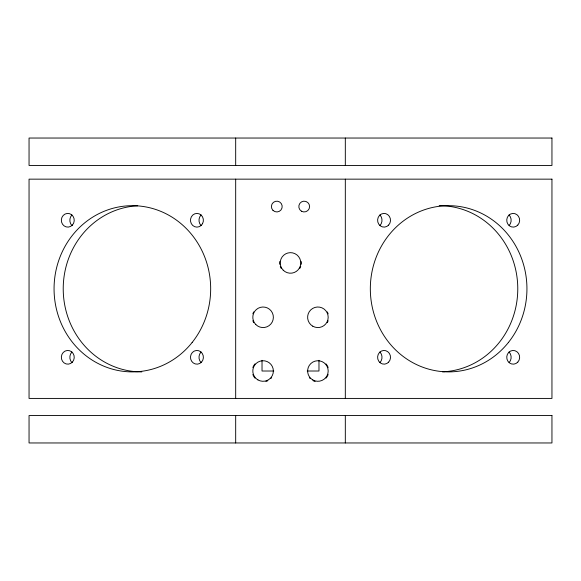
<?xml version="1.0" encoding="UTF-8"?>
<svg xmlns="http://www.w3.org/2000/svg" width="581" height="581" viewBox="0 0 581 581"><rect width="100%" height="100%" fill="white"/><g stroke="black" fill="none" stroke-linecap="round" stroke-linejoin="round"><path stroke-width="0.87" d="M273.774 371.012L262.024 371.012L262.024 360.336M307.226 371.012L318.976 371.012L318.976 360.336M345.317 138.038L345.317 165.447M345.317 179.151L345.317 398.421M345.317 415.553L345.317 442.962M235.683 138.038L235.683 165.447M235.683 179.151L235.683 398.421M235.683 415.553L235.683 442.962M439.178 205.681A83.105 78.312 -90 0 1 517.7 285.191A83.105 78.312 -90 0 1 445.961 371.608M445.082 371.68A83.105 78.312 -90 0 1 442.424 371.833M379.923 351.97A7.553 7.117 -90 0 1 379.923 362.653M379.923 214.926A7.553 7.117 -90 0 1 379.923 225.61M509.072 214.926A7.553 7.117 -90 0 1 509.072 225.61M509.072 351.97A7.553 7.117 -90 0 1 509.072 362.653M141.822 371.891A83.105 78.312 -90 0 1 63.249 290.979A83.105 78.312 -90 0 1 137.69 205.783M201.077 225.61A7.553 7.117 -90 0 1 201.077 214.926M201.077 362.653A7.553 7.117 -90 0 1 201.077 351.97M71.928 362.653A7.553 7.117 -90 0 1 71.928 351.97M71.928 225.61A7.553 7.117 90 0 1 71.928 214.926M271.654 377.585A10.792 10.792 0 0 1 270.724 378.645M267.87 380.693A10.792 10.792 0 0 1 265.887 381.434M254.979 378.129A10.792 10.792 0 0 1 254.115 377.004M253.744 376.408A10.792 10.792 0 0 1 252.873 374.476M252.873 367.548A10.792 10.792 0 0 1 253.744 365.616M254.115 365.021A10.792 10.792 0 0 1 254.979 363.895M253.744 322.68A10.792 10.792 0 0 1 252.873 320.748M252.873 313.82A10.792 10.792 0 0 1 253.744 311.888M301.198 261.523A10.792 10.792 0 0 1 301.198 264.34M300.718 266.396A10.792 10.792 0 0 1 299.847 268.328M281.153 268.328A10.792 10.792 0 0 1 280.282 266.396M279.802 264.34A10.792 10.792 0 0 1 279.802 261.523M328.127 320.748A10.792 10.792 0 0 1 327.256 322.68M327.256 311.888A10.792 10.792 0 0 1 328.127 313.82M328.127 374.476A10.792 10.792 0 0 1 327.256 376.408M326.885 377.004A10.792 10.792 0 0 1 326.021 378.129M315.113 381.434A10.792 10.792 0 0 1 313.13 380.693M310.276 378.645A10.792 10.792 0 0 1 309.346 377.585M326.021 363.895A10.792 10.792 0 0 1 326.885 365.021M327.256 365.616A10.792 10.792 0 0 1 328.127 367.548M551.95 138.038L29.05 138.038L29.05 165.447L551.95 165.447L551.95 138.038M551.95 179.151L29.05 179.151L29.05 398.421L551.95 398.421L551.95 179.151M551.95 415.553L29.05 415.553L29.05 442.962L551.95 442.962L551.95 415.553M508.411 342.47A83.105 78.312 -90 0 0 462.556 207.01A83.105 78.312 -90 0 0 374.934 316.877A83.105 78.312 -90 0 0 508.411 342.47M517.773 225.108A6.856 6.456 -90 0 0 514.875 213.648A6.856 6.456 -90 0 0 506.966 222.036A6.856 6.456 -90 0 0 517.773 225.108M517.773 362.152A6.856 6.456 -90 0 0 514.875 350.692A6.856 6.456 -90 0 0 506.966 359.08A6.856 6.456 -90 0 0 517.773 362.152M388.624 362.152A6.856 6.456 -90 0 0 385.733 350.692A6.856 6.456 -90 0 0 377.824 359.08A6.856 6.456 -90 0 0 388.624 362.152M388.624 225.108A6.856 6.456 -90 0 0 385.733 213.648A6.856 6.456 -90 0 0 377.824 222.036A6.856 6.456 -90 0 0 388.624 225.108M192.144 342.47A83.105 78.312 -90 0 0 146.289 207.01A83.105 78.312 -90 0 0 58.666 316.877A83.105 78.312 -90 0 0 192.144 342.47M72.356 362.152A6.856 6.456 -90 0 0 69.466 350.692A6.856 6.456 -90 0 0 61.557 359.08A6.856 6.456 -90 0 0 72.356 362.152M72.356 225.108A6.856 6.456 -90 0 0 69.466 213.648A6.856 6.456 -90 0 0 61.557 222.036A6.856 6.456 -90 0 0 72.356 225.108M202.529 223.692A6.856 6.456 -90 0 0 196.937 213.416A6.856 6.456 -90 0 0 191.345 223.692A6.856 6.456 -90 0 0 202.529 223.692M201.505 362.152A6.856 6.456 -90 0 0 198.608 350.692A6.856 6.456 -90 0 0 190.699 359.08A6.856 6.456 -90 0 0 201.505 362.152M272.983 210.373A5.396 5.396 0 0 0 282.01 207.954A5.396 5.396 0 0 0 275.401 201.346A5.396 5.396 0 0 0 272.983 210.373M301.51 211.23A5.396 5.396 0 0 0 309.6 206.56A5.396 5.396 0 0 0 301.51 201.89A5.396 5.396 0 0 0 301.51 211.23M283.23 270.201A10.276 10.276 0 0 0 300.428 265.59A10.276 10.276 0 0 0 287.842 253.004A10.276 10.276 0 0 0 283.23 270.201M255.822 324.554A10.276 10.276 0 0 0 273.019 319.942A10.276 10.276 0 0 0 260.433 307.356A10.276 10.276 0 0 0 255.822 324.554M312.767 326.188A10.276 10.276 0 0 0 328.185 317.284A10.276 10.276 0 0 0 312.767 308.38A10.276 10.276 0 0 0 312.767 326.188M312.767 379.916A10.276 10.276 0 0 0 328.185 371.012A10.276 10.276 0 0 0 312.767 362.116A10.276 10.276 0 0 0 312.767 379.916M257.949 379.916A10.276 10.276 0 0 0 273.368 371.012A10.276 10.276 0 0 0 257.949 362.116A10.276 10.276 0 0 0 257.949 379.916"/></g></svg>
